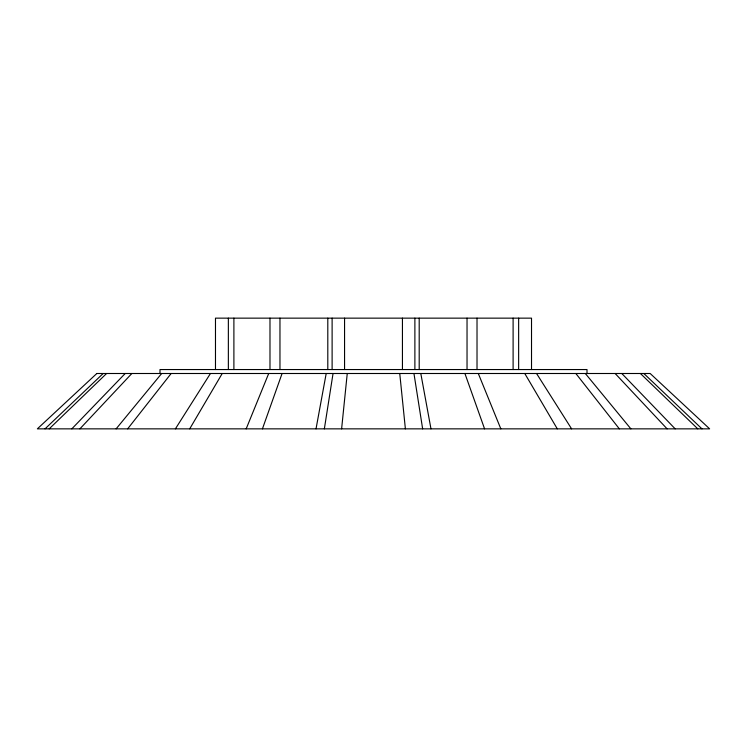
<?xml version="1.0" encoding="UTF-8"?>
<svg xmlns="http://www.w3.org/2000/svg" width="747" height="747" viewBox="0 0 747 747"><rect width="100%" height="100%" fill="white"/><g stroke="black" fill="none" stroke-linecap="round" stroke-linejoin="round"><path stroke-width="1.12" d="M341.612 428.853L347.252 373.5M324.357 428.853L333.05 373.5M316.028 428.853L326.196 373.5M262.43 428.853L282.086 373.5M246.174 428.853L268.705 373.5M189.701 428.853L222.223 373.5M175.396 428.853L210.449 373.5M127.653 428.853L171.156 373.5M116.121 428.853L161.669 373.5M79.892 428.853L131.845 373.5M71.815 428.853L125.197 373.5M49.199 428.853L106.588 373.5M45.035 428.853L103.161 373.5M643.839 373.5L701.965 428.853M640.412 373.5L697.801 428.853M621.803 373.5L675.185 428.853M615.154 373.5L667.108 428.853M585.331 373.5L630.879 428.853M575.844 373.5L619.347 428.853M536.551 373.5L571.604 428.853M524.777 373.5L557.299 428.853M478.295 373.5L500.826 428.853M464.914 373.5L484.57 428.853M420.804 373.5L430.972 428.853M413.95 373.5L422.643 428.853M399.748 373.5L405.388 428.853M587.002 373.5L587.002 369.55L159.998 369.55L159.998 373.5M531.519 369.55L531.519 318.147L215.481 318.147L215.481 369.55M518.642 318.147L518.642 369.55M513.105 318.147L513.105 369.55M477.016 318.147L477.016 369.55M467.034 318.147L467.034 369.55M419.198 318.147L419.198 369.55M414.884 318.147L414.884 369.55M402.437 318.147L402.437 369.55M344.563 318.147L344.563 369.55M332.116 318.147L332.116 369.55M327.802 318.147L327.802 369.55M279.966 318.147L279.966 369.55M269.984 318.147L269.984 369.55M233.895 318.147L233.895 369.55M228.358 318.147L228.358 369.55M96.83 373.5L37.35 428.853L709.65 428.853L650.17 373.5L96.83 373.5"/></g></svg>
